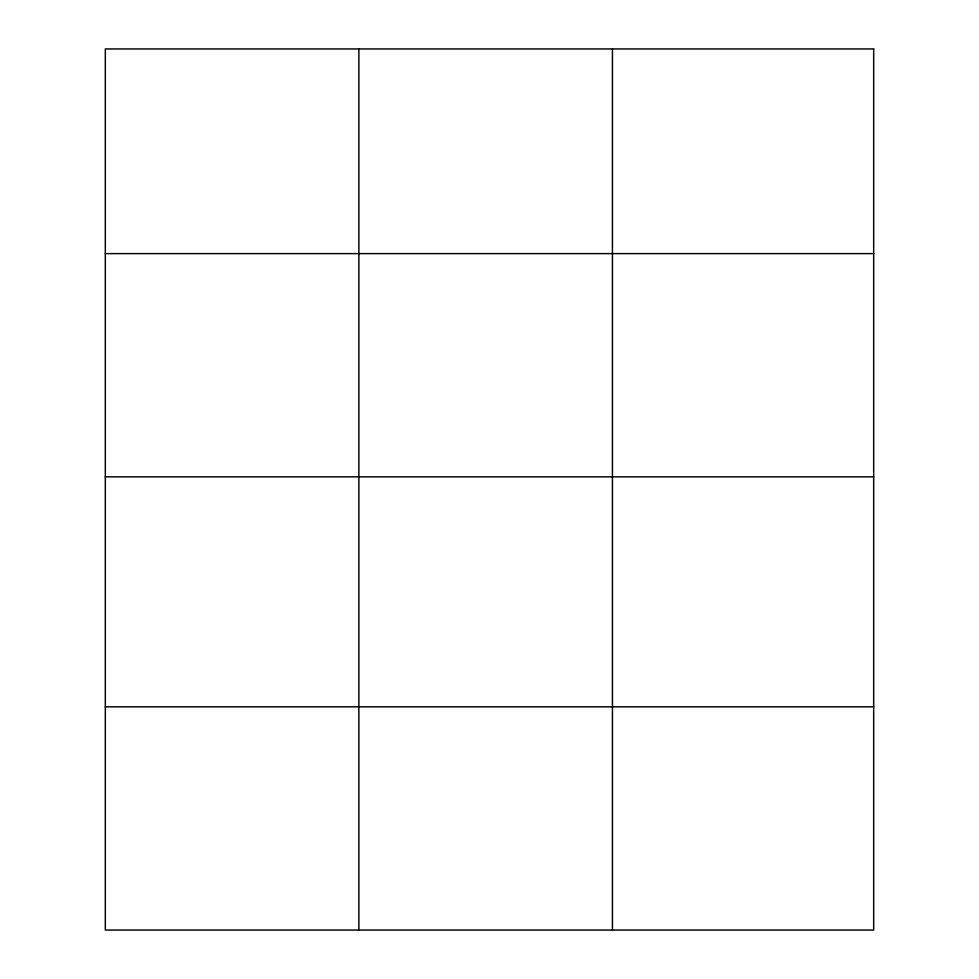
<?xml version="1.0" encoding="UTF-8"?>
<svg xmlns="http://www.w3.org/2000/svg" width="979" height="979" viewBox="0 0 979 979"><rect width="100%" height="100%" fill="white"/><g stroke="black" fill="none" stroke-linecap="round" stroke-linejoin="round"><path stroke-width="1.47" d="M105.316 253.61L873.684 253.61M105.316 476.834L873.684 476.834M105.316 706.826L873.684 706.826M612.438 48.95L612.438 930.05M358.877 48.95L358.877 930.05M873.684 48.95L105.316 48.95L105.316 930.05L873.684 930.05L873.684 48.95"/></g></svg>
